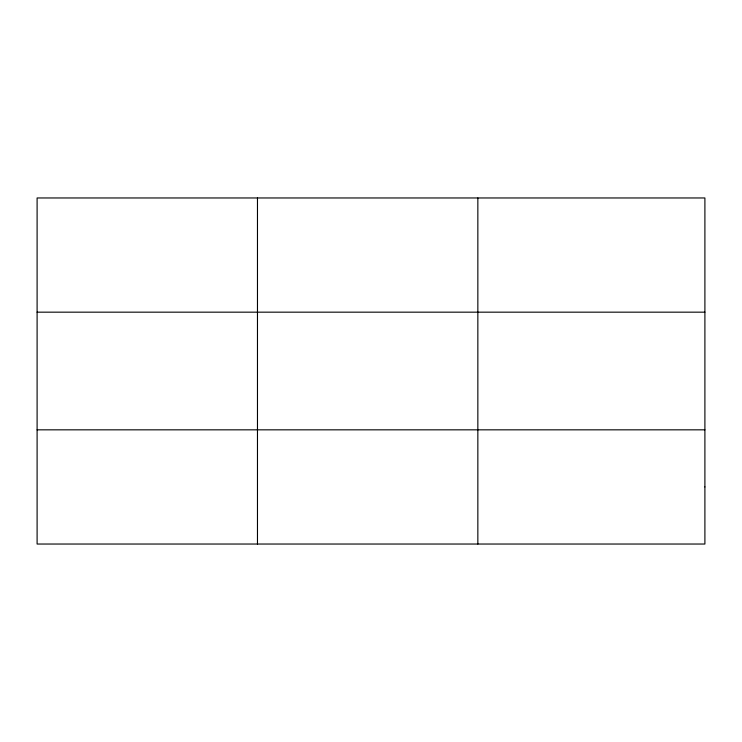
<?xml version="1.0" encoding="UTF-8"?>
<svg xmlns="http://www.w3.org/2000/svg" width="742" height="742" viewBox="0 0 742 742"><rect width="100%" height="100%" fill="white"/><g stroke="black" fill="none" stroke-linecap="round" stroke-linejoin="round"><path stroke-width="1.11" d="M257.474 197.966L257.474 544.034M477.848 197.966L477.848 544.034M37.1 312.169L704.9 312.169M37.1 429.831L704.9 429.831M704.9 486.928L704.9 544.034L37.1 544.034L37.1 197.966L704.9 197.966L704.9 486.928"/></g></svg>
